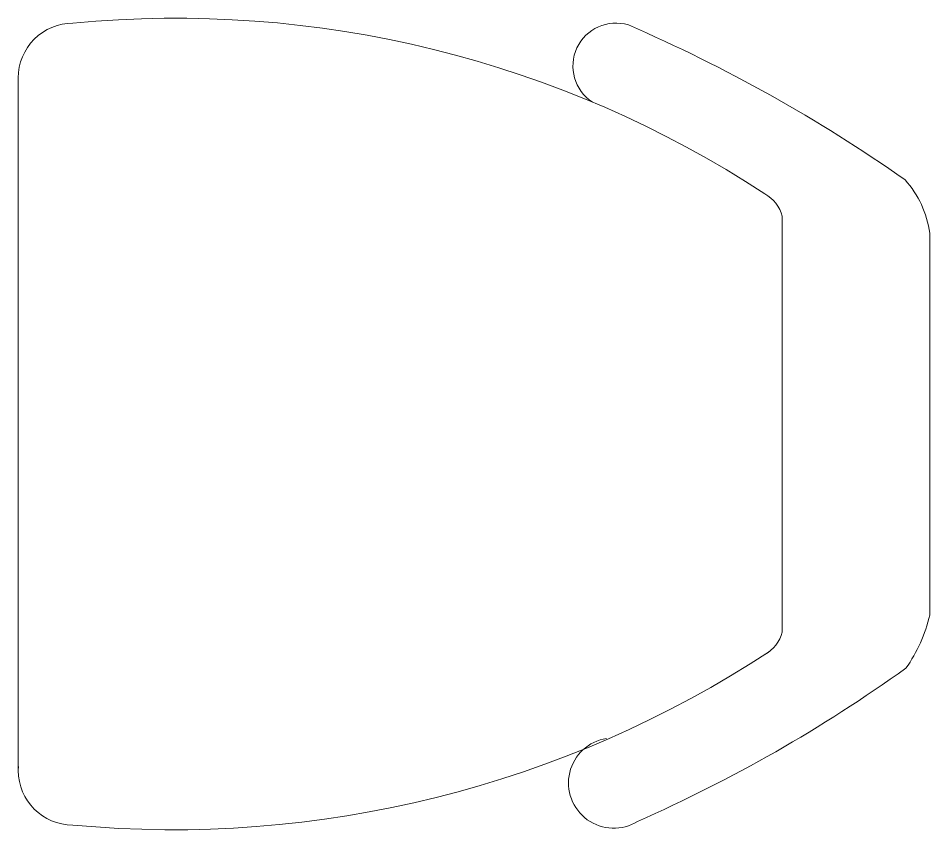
# Model space of a CAD drawing. Header units: metres. Extents: x -39 to 21688, y -24 to 9022.
# Drawn here: x 301.838 to 302.338, y 41.274 to 41.72 of the extents above; entities that cross this region are included whole.
import ezdxf

# ---------------------------------------------------------------- set-up
doc = ezdxf.new("R2010")
doc.units = ezdxf.units.M
doc.header["$MEASUREMENT"] = 0
doc.linetypes.add('CONTINUA', pattern=[0])
doc.layers.add('AR-CALLES', color=4, linetype='Continuous')
doc.layers.add('AR-MOBILIRIO', color=1, linetype='Continuous')

# ---------------------------------------------------------------- blocks, each defined once
blk = doc.blocks.new('AR-MOB. RECEPCION')
at = {"layer": 'AR-MOBILIRIO', "linetype": 'CONTINUA', "lineweight": 5}
for p, q in [((0.2287975501797064, -0.774261011230692, 9.639989726814593e-07), (0.2287975501287747, -0.7741707927987136, 9.639989726814593e-07)), ((0.22882841775413, -0.776066420840607, 9.639989726814593e-07), (0.2287975501797064, -0.774261011230692, 9.639989726814593e-07)), ((0.2287975501797064, -0.774261011230692, 9.639989726814593e-07), (0.2287975501797064, -0.774261011230692, 9.639989726814593e-07)), ((0.2287975501797064, -0.774261011230692, 9.639989726814593e-07), (0.2287975501797064, -0.774261011230692, 9.639989726814593e-07)), ((0.2287975501797064, -0.774261011230692, 9.639989726814593e-07), (0.2287975501797064, -0.774261011230692, 9.639989726814593e-07)), ((0.2287975501797064, -0.774261011230692, 9.639989726814593e-07), (0.2287975501797064, -0.774261011230692, 9.639989726814593e-07)), ((0.2287975501797064, -0.774261011230692, 9.639989726814593e-07), (0.2287975501797064, -0.774261011230692, 9.639989726814593e-07)), ((0.2287975511992499, -0.7760664208578874, 9.639989726814593e-07), (0.2287977647108619, -1.154261011229892, 9.639989726814593e-07)), ((0.2287975537235525, -0.7805372417540184, 9.639989726814593e-07), (0.2287977647108619, -1.154261011229892, 9.639989726814593e-07)), ((0.6479241647919025, -0.8501607746254649, 9.639989726814593e-07), (0.6479242936427454, -1.078394842109219, 9.639989726814593e-07)), ((0.6479241647919025, -0.850160774614551, 9.639989726814593e-07), (0.6479241724698568, -0.8637607746102276, 9.639989726814593e-07)), ((0.6479241724698568, -0.8637607746102276, 9.639989726814593e-07), (0.6479241647919025, -0.8501607746100035, 9.639989726814593e-07)), ((0.7287976009895374, -0.8642607289532407, 9.639989726814593e-07), (0.7287975982796979, -0.8594607289571741, 9.639989726814593e-07)), ((0.7287976009895374, -0.8642607289532407, 9.639989726814593e-07), (0.7287975982796979, -0.8594607289526266, 9.639989726814593e-07)), ((0.7287977139005761, -1.064260728952604, 9.639989726814593e-07), (0.7287976009895374, -0.8642607289532407, 9.639989726814593e-07)), ((0.7287976009895374, -0.8642607289532407, 9.639989726814593e-07), (0.7287977165935899, -1.069030708856872, 9.639989726814593e-07)), ((0.6479242936427454, -1.078394842109219, 9.639989726814593e-07), (0.6479242859447822, -1.064760774609795, 9.639989726814593e-07)), ((0.2288611360206687, -1.152162389176056, 9.639989726814593e-07), (0.2287977647108619, -1.154261011229892, 9.639989726814593e-07)), ((0.2287977647108619, -1.154261011229892, 9.639989726814593e-07), (0.2287977647108619, -1.154261011229892, 9.639989726814593e-07)), ((0.2287977647108619, -1.154261011229892, 9.639989726814593e-07), (0.2287977647108619, -1.154261011229892, 9.639989726814593e-07))]:
    blk.add_line(p, q, dxfattribs=at)
for centre, radius, start, end in [((0.2587975501799065, -0.7742609942940817, 9.639989726814593e-07), 0.03, 90.00003234662988, 180.0000323466299), ((0.3155268877164872, -1.330610702394324, 9.639989726814593e-07), 0.5890875994687012, 56.76899548044258, 95.52616877873866), ((0.556626576861845, -0.7677807690085956, 9.639989726814593e-07), 0.02358071893186909, 73.14114076647635, 236.8154824102187), ((0.2250467666406166, -1.527372500960837, 9.639989726814593e-07), 0.852232265043819, 54.88923469818668, 66.60319915445451), ((0.674705289019812, -0.866799776378457, 9.639989726814593e-07), 0.05458790651945234, 7.726503093860761, 42.08810581805339), ((0.628388363602653, -0.8554816996213503, 9.639989726814593e-07), 0.02024746332449726, 15.23595154741416, 60.50782846636053), ((0.6489859111040914, -1.050664452435058, 9.639989726814593e-07), 0.08189776352561959, 324.5973204205209, 347.0407303239413), ((0.6289491241861924, -1.073395170825052, 9.639989726814593e-07), 0.01962278697812389, 298.6466819050024, 345.2389141692786), ((0.3139752623235381, -0.5918750591970365, 9.639989726814593e-07), 0.5949501243577707, 264.678568284077, 303.3393429816775), ((0.2348000921431321, -0.427476212170177, 9.639989726814593e-07), 0.8252592809275247, 293.8528594028916, 305.64598173305), ((0.5554516333615993, -1.161158201185799, 9.639989726814593e-07), 0.02481337797646807, 99.03659128407438, 301.79695272307), ((0.258797764711062, -1.154260994293281, 9.639989726814593e-07), 0.03, 180.0000323466299, 270.0000323466299)]:
    blk.add_arc(centre, radius, start, end, dxfattribs=at)

msp = doc.modelspace()

# ---------------------------------------------------------------- block references
at = {"layer": 'AR-CALLES', "rotation": 359.9998818690886}
msp.add_blockref('AR-MOB. RECEPCION', (301.608812443111, 42.46106229788347, -6.730394324962915e-07), dxfattribs=at)

doc.saveas('drawing.dxf')
